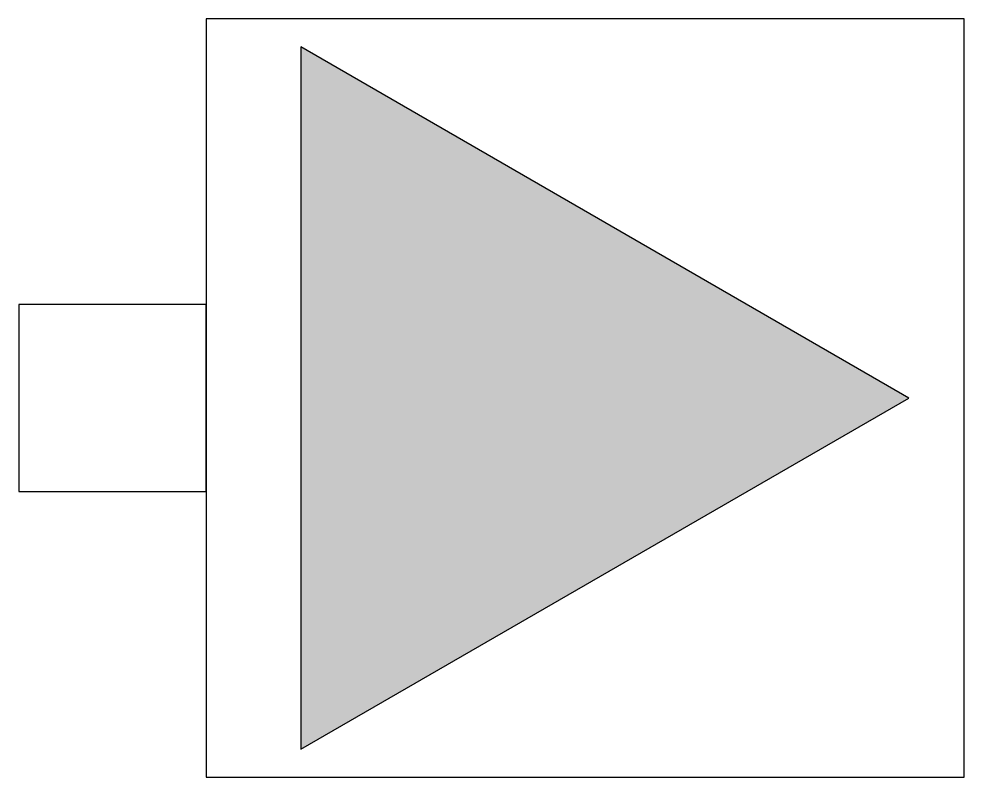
# Model space of a CAD drawing. Header units: millimetres. Extents: x -3091.574 to -3091.17, y 3748.911 to 3749.235.
import ezdxf

# ---------------------------------------------------------------- set-up
doc = ezdxf.new("R2010")
doc.units = ezdxf.units.MM
doc.header["$LTSCALE"] = 10
doc.layers.add('Ele_tomadas', color=2, linetype='Continuous')

msp = doc.modelspace()

# ---------------------------------------------------------------- hatches: boundary and pattern name
at = {"layer": 'Ele_tomadas'}
msp.add_hatch(color=1, dxfattribs=at).paths.add_polyline_path([(-3091.45314, 3749.22338), (-3091.45314, 3748.92338), (-3091.19333, 3749.07338)])

# ---------------------------------------------------------------- linework, layer by layer
at = {"layer": 'Ele_tomadas', "color": 2}
msp.add_lwpolyline([(-3091.49364, 3748.91138), (-3091.16964, 3748.91138), (-3091.16964, 3749.23538), (-3091.49364, 3749.23538)], close=True, dxfattribs=at)
at = {"layer": 'Ele_tomadas', "color": 3}
for points in [[(-3091.45314, 3748.92338), (-3091.19333, 3749.07338), (-3091.45314, 3749.22338)], [(-3091.57364, 3749.03338), (-3091.49364, 3749.03338), (-3091.49364, 3749.11338), (-3091.57364, 3749.11338)]]:
    msp.add_lwpolyline(points, close=True, dxfattribs=at)

doc.saveas('drawing.dxf')
